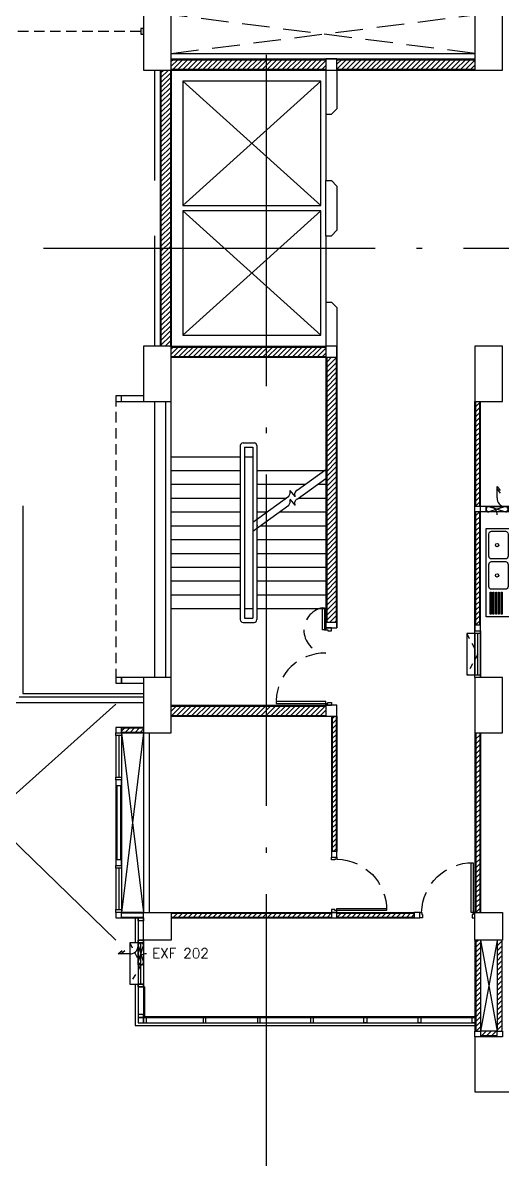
# Model space of a CAD drawing. Header units: millimetres. Extents: x -398 to 816, y -1 to 208.
# Drawn here: x 305.36 to 314.04, y 11.18 to 31.76 of the extents above; entities that cross this region are included whole.
import ezdxf

# ---------------------------------------------------------------- set-up
doc = ezdxf.new("R2010")
doc.units = ezdxf.units.MM
for name, pattern in [('ACAD_ISO04W100', [30, 24, -3, 0, -3]), ('DASHED', [0.75, 0.5, -0.25]), ('HIDDEN', [9.525, 6.35, -3.175])]:
    doc.linetypes.add(name, pattern=pattern)
for name, color, linetype in [('AA_Column', 5, 'Continuous'), ('AA_Door', 3, 'Continuous'), ('AA_Floor', 31, 'Continuous'), ('AA_furn', 11, 'Continuous'), ('AA_Hatch', 8, 'Continuous'), ('AA_Wall', 1, 'Continuous'), ('AA_Window', 4, 'Continuous'), ('AC EXF', 171, 'Continuous'), ('AC FCU', 221, 'Continuous')]:
    doc.layers.add(name, color=color, linetype=linetype)
doc.styles.add('Romans', font='romans.shx')
pattern_1 = [(45, (-498.769, -475.90679), (-0.0449012806, 0.0449012806), [])]

# ---------------------------------------------------------------- blocks, each defined once
blk = doc.blocks.new('door_90')
at = {"layer": 'AA_Door', "color": 9}
blk.add_lwpolyline([(0.07, 0.1), (0.07, 1), (0.035, 1), (0.035, 0.1)], close=True, dxfattribs=at)
for points in [[(0, 0), (0, 0.1), (0.035, 0.1), (0.035, 0.065), (0.05, 0.065), (0.05, 0), (0, 0)], [(1, 0), (1, 0.1), (0.965, 0.1), (0.965, 0.065), (0.95, 0.065), (0.95, 0), (1, 0)]]:
    blk.add_lwpolyline(points, dxfattribs=at)
at = {"layer": 'AA_Door', "color": 9, "linetype": 'DASHED', "ltscale": 0.75}
blk.add_arc((0.043, 0.077), 0.923, 1.5795, 90.5293, dxfattribs=at)
blk = doc.blocks.new('EXF280')
at = {"layer": 'AC EXF'}
for p, q in [((0, 0.462), (0.058, 0.389)), ((0, 0.255), (0, 0.462)), ((0, 0.412), (0.058, 0.339)), ((-0.2, 0.1), (0.2, 0.1)), ((-0.2, 0), (-0.2, 0.1)), ((0.2, 0), (-0.2, 0)), ((0.15, 0.1), (-0.15, 0)), ((-0.15, 0.1), (0.15, 0)), ((0.136, 0.1), (-0.136, 0.1)), ((0.2, 0.1), (0.2, 0))]:
    blk.add_line(p, q, dxfattribs=at)
for centre, radius, start, end in [((0.14, 0.24), 0.14, 173.9498, 268.5513), ((-0.15, 0.05), 0.05, 90, 270), ((-0.14, -0.04), 0.14, 353.9498, 88.5513), ((0.15, 0.05), 0.05, 270, 90)]:
    blk.add_arc(centre, radius, start, end, dxfattribs=at)

msp = doc.modelspace()

# ---------------------------------------------------------------- hatches: boundary and pattern name
at = {"layer": 'AA_Hatch'}
h = msp.add_hatch(dxfattribs=at)
h.set_pattern_fill('ANSI31', color=9, scale=0.02, style=0)
h.set_pattern_definition(pattern_1)
h.paths.add_polyline_path([(313.545, 30.914), (313.545, 31.084), (311.045, 31.084), (311.045, 30.914)])
h.paths.add_polyline_path([(308.045, 31.084), (308.045, 30.914), (310.845, 30.914), (310.845, 31.084)])
h = msp.add_hatch(dxfattribs=at)
h.set_pattern_fill('ANSI31', color=9, scale=0.02, style=0)
h.set_pattern_definition([(45, (-402.03474, -475.90679), (-0.0449012806, 0.0449012806), [])])
h.paths.add_polyline_path([(308.03, 30.899), (307.86, 30.899), (307.86, 27.673), (308.03, 27.673)])
h.paths.add_polyline_path([(308.03, 27.673), (307.86, 27.673), (307.86, 25.899), (308.03, 25.899)])
h = msp.add_hatch(dxfattribs=at)
h.set_pattern_fill('ANSI31', color=9, scale=0.02, style=0)
h.set_pattern_definition(pattern_1)
h.paths.add_polyline_path([(309.766, 25.884), (308.045, 25.884), (308.045, 25.714), (309.766, 25.714)])
h.paths.add_polyline_path([(310.845, 25.884), (309.766, 25.884), (309.766, 25.714), (310.845, 25.714)])
h.paths.add_polyline_path([(311.03, 25.399), (310.86, 25.399), (310.86, 20.899), (311.03, 20.899)])
h.paths.add_polyline_path([(311.03, 25.699), (310.86, 25.699), (310.86, 25.399), (311.03, 25.399)])
h = msp.add_hatch(dxfattribs=at)
h.set_pattern_fill('ANSI31', color=9, scale=0.02, style=0)
h.set_pattern_definition(pattern_1)
h.paths.add_polyline_path([(313.63, 24.899), (313.56, 24.899), (313.56, 22.999), (313.63, 22.999)])
h = msp.add_hatch(dxfattribs=at)
h.set_pattern_fill('ANSI31', color=9, scale=0.02, style=0)
h.set_pattern_definition(pattern_1)
h.paths.add_polyline_path([(313.63, 22.899), (313.56, 22.899), (313.56, 20.849), (313.63, 20.849)])
h = msp.add_hatch(dxfattribs=at)
h.set_pattern_fill('ANSI31', color=9, scale=0.02, style=0)
h.set_pattern_definition(pattern_1)
h.paths.add_polyline_path([(309.766, 19.384), (308.045, 19.384), (308.045, 19.214), (309.766, 19.214)])
h.paths.add_polyline_path([(310.845, 19.384), (309.766, 19.384), (309.766, 19.214), (310.845, 19.214)])
h = msp.add_hatch(dxfattribs=at)
h.set_pattern_fill('ANSI31', color=9, scale=0.02, style=0)
h.set_pattern_definition(pattern_1)
h.paths.add_polyline_path([(313.56, 15.649), (313.63, 15.649), (313.63, 18.899), (313.56, 18.899)])
h.paths.add_polyline_path([(310.96, 16.749), (311.03, 16.749), (311.03, 19.199), (310.96, 19.199)])
h.paths.add_polyline_path([(309.766, 15.564), (309.766, 15.634), (308.045, 15.634), (308.045, 15.564)])
h.paths.add_polyline_path([(310.945, 15.564), (310.945, 15.634), (309.766, 15.634), (309.766, 15.564)])
h.paths.add_polyline_path([(312.445, 15.564), (312.445, 15.634), (311.045, 15.634), (311.045, 15.564)])
h = msp.add_hatch(dxfattribs=at)
h.set_pattern_fill('ANSI31', color=9, scale=0.02, style=0)
h.set_pattern_definition(pattern_1)
h.paths.add_polyline_path([(307.145, 18.984), (307.145, 18.914), (307.545, 18.914), (307.545, 18.984)])
h = msp.add_hatch(dxfattribs=at)
h.set_pattern_fill('ANSI31', color=9, scale=0.02, style=0)
h.set_pattern_definition(pattern_1)
h.paths.add_polyline_path([(329.645, 15.149), (329.56, 15.149), (329.56, 13.499), (329.645, 13.499)])
h.paths.add_polyline_path([(330.03, 15.149), (329.945, 15.149), (329.945, 13.499), (330.03, 13.499)])
h.paths.add_polyline_path([(329.945, 13.499), (329.645, 13.499), (329.645, 13.414), (329.945, 13.414)])
h.paths.add_polyline_path([(322.03, 15.149), (321.945, 15.149), (321.945, 13.499), (322.03, 13.499)])
h.paths.add_polyline_path([(321.645, 15.149), (321.56, 15.149), (321.56, 13.499), (321.645, 13.499)])
h.paths.add_polyline_path([(321.945, 13.499), (321.645, 13.499), (321.645, 13.414), (321.945, 13.414)])
h.paths.add_polyline_path([(313.645, 15.149), (313.56, 15.149), (313.56, 13.499), (313.645, 13.499)])
h.paths.add_polyline_path([(313.945, 13.499), (313.645, 13.499), (313.645, 13.414), (313.945, 13.414)])
h.paths.add_polyline_path([(314.03, 15.149), (313.945, 15.149), (313.945, 13.499), (314.03, 13.499)])

# ---------------------------------------------------------------- linework, layer by layer
at = {"layer": 'AA_Column', "color": 9}
for points in [[(307.545, 30.899), (308.045, 30.899), (308.045, 31.899), (307.545, 31.899)], [(313.545, 30.899), (314.045, 30.899), (314.045, 31.899), (313.545, 31.899)], [(307.545, 24.899), (308.045, 24.899), (308.045, 25.899), (307.545, 25.899)], [(313.545, 24.899), (314.045, 24.899), (314.045, 25.899), (313.545, 25.899)], [(307.545, 18.899), (308.045, 18.899), (308.045, 19.899), (307.545, 19.899)], [(313.545, 18.899), (314.045, 18.899), (314.045, 19.899), (313.545, 19.899)], [(307.545, 15.649), (308.045, 15.649), (308.045, 15.149), (307.545, 15.149)], [(313.545, 15.649), (314.045, 15.649), (314.045, 15.149), (313.545, 15.149)]]:
    msp.add_lwpolyline(points, close=True, dxfattribs=at)
at = {"layer": 'AA_Door', "color": 9, "linetype": 'HIDDEN', "ltscale": 0.03}
msp.add_line((307.495, 31.599), (305.02, 31.599), dxfattribs=at)
at = {"layer": 'AA_Door', "color": 9}
msp.add_line((310.82, 20.764), (310.845, 20.764), dxfattribs=at)
for points in [[(307.545, 31.649), (307.495, 31.649), (307.495, 31.549), (307.545, 31.549)], [(310.785, 20.764), (310.785, 21.164), (310.82, 21.164), (310.82, 20.764)], [(310.845, 19.469), (309.945, 19.469), (309.945, 19.434), (310.845, 19.434)]]:
    msp.add_lwpolyline(points, close=True, dxfattribs=at)
for points in [[(310.945, 20.799), (310.845, 20.799), (310.845, 20.764), (310.88, 20.764), (310.88, 20.749), (310.945, 20.749), (310.945, 20.799)], [(310.945, 19.399), (310.845, 19.399), (310.845, 19.434), (310.88, 19.434), (310.88, 19.449), (310.945, 19.449), (310.945, 19.399)]]:
    msp.add_lwpolyline(points, dxfattribs=at)
at = {"layer": 'AA_Door', "color": 9, "linetype": 'DASHED', "ltscale": 0.75}
for centre, radius, start, end in [((310.862, 20.757), 0.414, 100.8198, 267.5409), ((310.827, 19.46), 0.883, 88.8714, 178.4649)]:
    msp.add_arc(centre, radius, start, end, dxfattribs=at)
at = {"layer": 'AA_Floor', "color": 9}
for p, q in [((310.754, 30.699), (308.254, 28.449)), ((308.254, 30.699), (310.754, 28.449)), ((310.845, 30.099), (310.845, 28.899)), ((310.754, 28.349), (308.254, 26.099)), ((308.254, 28.349), (310.754, 26.099)), ((310.845, 27.899), (310.845, 26.699)), ((308.045, 23.899), (309.295, 23.899)), ((309.37, 23.899), (309.52, 23.899)), ((308.045, 23.649), (309.295, 23.649)), ((309.595, 23.649), (310.845, 23.649)), ((308.045, 23.399), (309.295, 23.399)), ((309.595, 23.399), (310.473, 23.399)), ((310.696, 23.399), (310.845, 23.399)), ((308.045, 23.149), (309.295, 23.149)), ((309.595, 23.149), (310.126, 23.149)), ((310.348, 23.149), (310.845, 23.149)), ((308.045, 22.899), (309.295, 22.899)), ((309.595, 22.899), (309.778, 22.899)), ((310.001, 22.899), (310.845, 22.899)), ((308.045, 22.649), (309.295, 22.649)), ((309.612, 22.649), (309.595, 22.649)), ((309.653, 22.649), (310.845, 22.649)), ((308.045, 22.399), (309.295, 22.399)), ((309.595, 22.399), (310.845, 22.399)), ((308.045, 22.149), (309.295, 22.149)), ((309.595, 22.149), (310.845, 22.149)), ((308.045, 21.899), (309.295, 21.899)), ((309.595, 21.899), (310.845, 21.899)), ((308.045, 21.649), (309.295, 21.649)), ((309.595, 21.649), (310.845, 21.649)), ((308.045, 21.399), (309.295, 21.399)), ((309.295, 21.399), (309.282, 21.399)), ((309.595, 21.399), (310.845, 21.399)), ((308.045, 21.149), (309.295, 21.149)), ((309.37, 21.149), (309.52, 21.149)), ((309.595, 21.149), (310.845, 21.149)), ((307.045, 15.149), (302.395, 19.649)), ((302.545, 15.399), (307.045, 19.416)), ((305.195, 19.448), (307.545, 19.448)), ((307.545, 18.899), (307.145, 15.649)), ((307.145, 18.899), (307.545, 15.649)), ((313.545, 13.399), (313.545, 12.399)), ((313.545, 12.399), (347.145, 12.399))]:
    msp.add_line(p, q, dxfattribs=at)
at = {"layer": 'AA_furn', "color": 9}
for points in [[(313.745, 22.599), (314.195, 22.599), (314.195, 20.999), (313.745, 20.999)], [(313.82, 21.449), (313.835, 21.449), (313.835, 21.049), (313.82, 21.049)], [(313.87, 21.449), (313.885, 21.449), (313.885, 21.049), (313.87, 21.049)], [(313.92, 21.449), (313.935, 21.449), (313.935, 21.049), (313.92, 21.049)], [(313.97, 21.449), (313.985, 21.449), (313.985, 21.049), (313.97, 21.049)], [(314.02, 21.449), (314.035, 21.449), (314.035, 21.049), (314.02, 21.049)]]:
    msp.add_lwpolyline(points, close=True, dxfattribs=at)
for points in [[(313.845, 22.549), (314.095, 22.549, -0.414214), (314.145, 22.499), (314.145, 22.099, -0.414214), (314.095, 22.049), (313.845, 22.049, -0.414214), (313.795, 22.099), (313.795, 22.499, -0.414214)], [(313.845, 21.999), (314.095, 21.999, -0.414214), (314.145, 21.949), (314.145, 21.549, -0.414214), (314.095, 21.499), (313.845, 21.499, -0.414214), (313.795, 21.549), (313.795, 21.949, -0.414214)]]:
    msp.add_lwpolyline(points, format="xyb", close=True, dxfattribs=at)
for centre in [(313.945, 22.299), (313.945, 21.749)]:
    msp.add_circle(centre, 0.03, dxfattribs=at)
at = {"layer": 'AA_Wall', "color": 9, "linetype": 'DASHED'}
for p, q in [((308.045, 31.199), (313.545, 31.899)), ((313.545, 31.199), (308.045, 31.899))]:
    msp.add_line(p, q, dxfattribs=at)
at = {"layer": 'AA_Wall', "color": 9}
for p, q in [((308.045, 31.199), (313.545, 31.199)), ((308.045, 31.099), (313.545, 31.099)), ((308.045, 31.084), (310.845, 31.084)), ((311.045, 31.084), (313.545, 31.084)), ((307.745, 30.899), (307.745, 28.899)), ((307.845, 30.899), (307.845, 25.899)), ((307.86, 30.899), (307.86, 25.899)), ((308.03, 30.899), (308.03, 25.899)), ((308.045, 30.914), (310.845, 30.914)), ((308.045, 30.899), (308.045, 28.899)), ((308.045, 30.899), (310.845, 30.899)), ((308.045, 30.899), (308.045, 25.899)), ((310.845, 30.899), (313.545, 30.899)), ((310.845, 30.899), (310.845, 30.099)), ((311.045, 30.914), (313.545, 30.914)), ((311.045, 30.899), (311.045, 30.199)), ((308.254, 30.699), (308.254, 28.449)), ((310.754, 30.699), (308.254, 30.699)), ((310.754, 28.449), (310.754, 30.699)), ((310.845, 30.099), (310.945, 30.099)), ((310.945, 30.099), (311.045, 30.199)), ((310.845, 28.899), (310.945, 28.899)), ((310.845, 27.899), (310.845, 28.899)), ((310.945, 28.899), (311.045, 28.799)), ((311.045, 28.799), (311.045, 27.999)), ((308.254, 28.449), (310.754, 28.449)), ((308.254, 28.349), (308.254, 26.099)), ((310.754, 28.349), (308.254, 28.349)), ((310.754, 26.099), (310.754, 28.349)), ((310.945, 27.899), (311.045, 27.999)), ((307.745, 27.899), (307.745, 25.899)), ((308.045, 27.899), (308.045, 25.899)), ((310.845, 27.899), (310.945, 27.899)), ((310.845, 26.699), (310.945, 26.699)), ((310.845, 26.699), (310.845, 25.899)), ((310.945, 26.699), (311.045, 26.599)), ((311.045, 26.599), (311.045, 20.799)), ((308.254, 26.099), (310.754, 26.099)), ((308.045, 25.899), (310.845, 25.899)), ((308.045, 25.884), (310.845, 25.884)), ((308.045, 25.714), (310.845, 25.714)), ((308.045, 25.699), (310.845, 25.699)), ((310.845, 25.699), (310.845, 20.799)), ((310.86, 25.699), (310.86, 20.899)), ((311.03, 25.699), (311.03, 20.899)), ((307.545, 24.999), (307.045, 24.999)), ((307.045, 24.999), (307.045, 24.899)), ((307.045, 24.899), (307.545, 24.899)), ((307.745, 24.899), (307.745, 19.899)), ((307.945, 19.899), (307.945, 24.899)), ((308.045, 19.899), (308.045, 24.899)), ((313.545, 19.899), (313.545, 24.899)), ((313.56, 22.999), (313.56, 24.899)), ((313.63, 22.999), (313.63, 24.899)), ((313.645, 19.899), (313.645, 24.899)), ((309.295, 24.099), (309.295, 20.949)), ((309.345, 24.149), (309.545, 24.149)), ((309.37, 24.074), (309.52, 24.074)), ((309.37, 24.074), (309.37, 20.974)), ((309.52, 24.074), (309.52, 20.974)), ((309.595, 24.099), (309.595, 20.949)), ((310.325, 23.292), (310.845, 23.666)), ((310.325, 23.132), (310.845, 23.506)), ((310.289, 23.18), (310.199, 23.288)), ((309.52, 22.713), (310.174, 23.184)), ((310.289, 23.02), (310.199, 23.128)), ((305.357, 23.007), (305.357, 19.611)), ((309.52, 22.553), (310.174, 23.024)), ((317.845, 22.999), (313.545, 22.999)), ((317.845, 22.899), (313.545, 22.899)), ((313.56, 20.849), (313.56, 22.899)), ((313.63, 20.849), (313.63, 22.899)), ((309.345, 20.899), (309.545, 20.899)), ((309.37, 20.974), (309.52, 20.974)), ((307.045, 19.899), (307.045, 19.799)), ((307.045, 19.899), (307.045, 19.799)), ((307.545, 19.899), (307.045, 19.899)), ((307.045, 19.899), (307.045, 19.799)), ((307.045, 19.899), (307.045, 19.799)), ((307.045, 19.799), (307.545, 19.799)), ((307.145, 19.899), (307.145, 19.799)), ((305.295, 19.549), (307.545, 19.549)), ((305.357, 19.611), (307.545, 19.611)), ((308.045, 19.399), (310.945, 19.399)), ((308.045, 19.384), (310.845, 19.384)), ((308.045, 19.214), (310.845, 19.214)), ((308.045, 19.199), (310.945, 19.199)), ((310.945, 19.199), (310.945, 16.749)), ((310.96, 19.199), (310.96, 16.749)), ((311.03, 19.199), (311.03, 16.749)), ((311.045, 19.199), (311.045, 16.749)), ((307.045, 18.999), (307.045, 18.899)), ((307.545, 18.999), (307.045, 18.999)), ((307.045, 18.999), (307.045, 18.899)), ((307.045, 18.999), (307.045, 18.899)), ((307.045, 18.999), (307.045, 18.899)), ((307.145, 18.999), (307.145, 18.899)), ((307.045, 18.899), (307.545, 18.899)), ((307.545, 18.899), (307.545, 15.649)), ((307.645, 18.899), (307.645, 15.649)), ((313.545, 18.899), (313.545, 15.649)), ((313.56, 18.899), (313.56, 15.649)), ((313.63, 18.899), (313.63, 15.649)), ((313.645, 18.899), (313.645, 15.649)), ((307.045, 18.049), (307.045, 16.499)), ((307.06, 17.949), (307.06, 16.599)), ((307.13, 17.949), (307.13, 16.599)), ((307.145, 18.049), (307.145, 16.499)), ((307.545, 15.649), (307.045, 15.649)), ((307.045, 15.649), (307.045, 15.549)), ((307.045, 15.649), (307.045, 15.549)), ((307.045, 15.649), (307.045, 15.549)), ((307.045, 15.649), (307.045, 15.549)), ((308.045, 15.649), (312.445, 15.649)), ((307.045, 15.549), (307.545, 15.549)), ((307.545, 15.634), (307.145, 15.634)), ((307.145, 15.564), (307.545, 15.564)), ((307.395, 15.549), (307.395, 15.099)), ((307.445, 15.549), (307.445, 15.099)), ((308.045, 15.634), (310.945, 15.634)), ((308.045, 15.564), (310.945, 15.564)), ((308.045, 15.549), (312.445, 15.549)), ((311.045, 15.634), (312.445, 15.634)), ((311.045, 15.564), (312.445, 15.564)), ((307.445, 15.099), (307.395, 15.099)), ((313.545, 15.149), (313.545, 13.499)), ((313.56, 15.149), (313.56, 13.499)), ((313.645, 15.149), (313.645, 13.499)), ((313.645, 15.149), (313.945, 13.499)), ((313.945, 15.143), (313.645, 13.5)), ((313.945, 15.149), (313.945, 13.499)), ((314.03, 15.149), (314.03, 13.499)), ((307.395, 14.349), (307.395, 13.599)), ((307.395, 14.349), (307.445, 14.349)), ((307.445, 14.349), (307.445, 13.649)), ((307.545, 14.299), (307.545, 13.749)), ((307.56, 14.299), (307.545, 14.299)), ((307.56, 14.299), (307.56, 13.764)), ((307.395, 13.599), (313.545, 13.599)), ((307.545, 13.749), (313.545, 13.749)), ((307.545, 13.649), (313.545, 13.649)), ((307.56, 13.764), (313.545, 13.764)), ((313.945, 13.499), (313.645, 13.499)), ((313.945, 13.414), (313.645, 13.414)), ((313.945, 13.399), (313.645, 13.399))]:
    msp.add_line(p, q, dxfattribs=at)
at = {"layer": 'AA_Wall', "color": 9, "linetype": 'HIDDEN', "ltscale": 0.03}
msp.add_line((307.045, 24.999), (307.045, 19.899), dxfattribs=at)
at = {"layer": 'AA_Wall', "color": 9}
for points in [[(310.845, 30.899), (311.045, 30.899), (311.045, 31.099), (310.845, 31.099), (310.845, 30.899)], [(310.845, 25.699), (311.045, 25.699), (311.045, 25.899), (310.845, 25.899), (310.845, 25.699)], [(313.545, 20.749), (313.645, 20.749), (313.645, 20.849), (313.545, 20.849), (313.545, 20.749)]]:
    msp.add_lwpolyline(points, dxfattribs=at)
for points in [[(307.145, 24.999), (307.045, 24.999), (307.045, 24.899), (307.145, 24.899)], [(311.045, 20.899), (310.845, 20.899), (310.845, 20.799), (311.045, 20.799)], [(307.145, 19.899), (307.045, 19.899), (307.045, 19.799), (307.145, 19.799)], [(307.145, 19.899), (307.045, 19.899), (307.045, 19.799), (307.145, 19.799)], [(307.145, 19.899), (307.045, 19.899), (307.045, 19.799), (307.145, 19.799)], [(307.145, 19.899), (307.045, 19.899), (307.045, 19.799), (307.145, 19.799)], [(311.045, 19.399), (310.845, 19.399), (310.845, 19.199), (311.045, 19.199)], [(307.145, 18.999), (307.045, 18.999), (307.045, 18.899), (307.145, 18.899)], [(307.145, 18.999), (307.045, 18.999), (307.045, 18.899), (307.145, 18.899)], [(307.145, 18.999), (307.045, 18.999), (307.045, 18.899), (307.145, 18.899)], [(307.145, 18.999), (307.045, 18.999), (307.045, 18.899), (307.145, 18.899)], [(307.145, 18.049), (307.045, 18.049), (307.045, 17.949), (307.145, 17.949)], [(311.045, 16.749), (310.945, 16.749), (310.945, 16.649), (311.045, 16.649)], [(307.145, 16.599), (307.045, 16.599), (307.045, 16.499), (307.145, 16.499)], [(307.145, 15.649), (307.045, 15.649), (307.045, 15.549), (307.145, 15.549)], [(307.145, 15.649), (307.045, 15.649), (307.045, 15.549), (307.145, 15.549)], [(307.145, 15.649), (307.045, 15.649), (307.045, 15.549), (307.145, 15.549)], [(307.145, 15.649), (307.045, 15.649), (307.045, 15.549), (307.145, 15.549)], [(307.145, 15.649), (307.045, 15.649), (307.045, 15.549), (307.145, 15.549)], [(311.045, 15.649), (310.945, 15.649), (310.945, 15.549), (311.045, 15.549)], [(312.545, 15.649), (312.445, 15.649), (312.445, 15.549), (312.545, 15.549)], [(307.545, 15.099), (307.545, 15.149), (307.445, 15.149), (307.445, 15.099)], [(307.545, 14.299), (307.545, 14.349), (307.445, 14.349), (307.445, 14.299)], [(307.545, 13.749), (307.545, 13.799), (307.445, 13.799), (307.445, 13.749)], [(307.445, 13.649), (307.545, 13.649), (307.545, 13.749), (307.445, 13.749)], [(307.595, 13.749), (307.545, 13.749), (307.545, 13.649), (307.595, 13.649)], [(308.675, 13.749), (308.625, 13.749), (308.625, 13.649), (308.675, 13.649)], [(309.655, 13.749), (309.605, 13.749), (309.605, 13.649), (309.655, 13.649)], [(310.62, 13.749), (310.57, 13.749), (310.57, 13.649), (310.62, 13.649)], [(311.535, 13.749), (311.585, 13.749), (311.585, 13.649), (311.535, 13.649)], [(312.515, 13.749), (312.565, 13.749), (312.565, 13.649), (312.515, 13.649)], [(313.495, 13.749), (313.545, 13.749), (313.545, 13.649), (313.495, 13.649)], [(313.645, 13.399), (313.545, 13.399), (313.545, 13.499), (313.645, 13.499)], [(313.645, 13.399), (313.545, 13.399), (313.545, 13.499), (313.645, 13.499)], [(313.645, 13.399), (313.545, 13.399), (313.545, 13.499), (313.645, 13.499)], [(314.045, 13.399), (313.945, 13.399), (313.945, 13.499), (314.045, 13.499)]]:
    msp.add_lwpolyline(points, close=True, dxfattribs=at)
for centre, radius, start, end in [((309.345, 24.099), 0.05, 90, 180), ((309.545, 24.099), 0.05, 360, 90), ((310.073, 23.263), 0.128, 322.147, 11.3207), ((310.36, 23.219), 0.0814, 116, 208.2794), ((310.073, 23.102), 0.128, 322.147, 11.3207), ((310.36, 23.059), 0.0814, 116, 208.2794), ((309.345, 20.949), 0.05, 180, 270), ((309.545, 20.949), 0.05, 270, 0)]:
    msp.add_arc(centre, radius, start, end, dxfattribs=at)
at = {"layer": 'AA_Window', "color": 9, "linetype": 'DASHED', "ltscale": 0.2}
for p, q in [((313.395, 20.699), (313.595, 20.324)), ((313.595, 20.324), (313.395, 19.949)), ((307.295, 15.099), (307.495, 14.699)), ((307.495, 14.699), (307.295, 14.349))]:
    msp.add_line(p, q, dxfattribs=at)
at = {"layer": 'AA_Window', "color": 9}
for p, q in [((313.395, 20.699), (313.395, 19.949)), ((313.545, 20.699), (313.395, 20.699)), ((313.545, 20.699), (313.545, 19.949)), ((313.595, 19.949), (313.595, 20.699)), ((313.645, 20.699), (313.645, 19.949)), ((313.395, 19.949), (313.545, 19.949)), ((307.545, 18.984), (307.145, 18.984)), ((307.045, 18.849), (307.045, 18.099)), ((307.045, 18.849), (307.045, 18.099)), ((307.095, 18.849), (307.095, 18.099)), ((307.095, 18.849), (307.095, 18.099)), ((307.145, 18.914), (307.545, 18.914)), ((307.145, 18.849), (307.145, 18.099)), ((307.145, 18.849), (307.145, 18.099)), ((307.045, 16.449), (307.045, 15.699)), ((307.095, 16.449), (307.095, 15.699)), ((307.145, 16.449), (307.145, 15.699)), ((307.445, 15.099), (307.295, 15.099)), ((307.295, 15.099), (307.295, 14.349)), ((307.445, 15.099), (307.445, 14.349)), ((307.495, 14.349), (307.495, 15.099)), ((307.545, 15.099), (307.545, 14.349)), ((307.295, 14.349), (307.445, 14.349))]:
    msp.add_line(p, q, dxfattribs=at)
for points in [[(313.545, 20.749), (313.645, 20.749), (313.645, 20.699), (313.545, 20.699)], [(313.545, 19.949), (313.645, 19.949), (313.645, 19.899), (313.545, 19.899)], [(313.545, 19.949), (313.645, 19.949), (313.645, 19.899), (313.545, 19.899)], [(307.045, 18.899), (307.145, 18.899), (307.145, 18.849), (307.045, 18.849)], [(307.045, 18.899), (307.145, 18.899), (307.145, 18.849), (307.045, 18.849)], [(307.045, 18.099), (307.145, 18.099), (307.145, 18.049), (307.045, 18.049)], [(307.045, 18.099), (307.145, 18.099), (307.145, 18.049), (307.045, 18.049)], [(307.045, 16.499), (307.145, 16.499), (307.145, 16.449), (307.045, 16.449)], [(307.045, 15.699), (307.145, 15.699), (307.145, 15.649), (307.045, 15.649)], [(307.445, 15.549), (307.545, 15.549), (307.545, 15.499), (307.445, 15.499)], [(307.445, 15.149), (307.545, 15.149), (307.545, 15.099), (307.445, 15.099)], [(307.445, 14.349), (307.545, 14.349), (307.545, 14.299), (307.445, 14.299)]]:
    msp.add_lwpolyline(points, close=True, dxfattribs=at)
at = {"layer": 'AC FCU', "color": 5, "linetype": 'ACAD_ISO04W100', "ltscale": 0.25}
for p, q in [((309.766, 46.377), (309.766, 10.104)), ((282.936, 27.673), (348.727, 27.673))]:
    msp.add_line(p, q, dxfattribs=at)

# ---------------------------------------------------------------- block references
at = {"layer": 'AA_Wall', "color": 9, "xscale": -1, "rotation": 270}
msp.add_blockref('door_90', (310.945, 15.649), dxfattribs=at)
at = {"layer": 'AA_Wall', "color": 9, "xscale": -1}
msp.add_blockref('door_90', (313.545, 15.549), dxfattribs=at)
at = {"layer": 'AC EXF'}
msp.add_blockref('EXF280', (313.945, 22.899), dxfattribs=at)
at = {"layer": 'AC EXF', "rotation": 90}
msp.add_blockref('EXF280', (307.545, 14.899), dxfattribs=at)

# ---------------------------------------------------------------- texts
at = {"layer": 'AC EXF', "style": 'Romans'}
msp.add_text('EXF 202', height=0.18, dxfattribs=at).set_placement((307.7, 14.819))

doc.saveas('drawing.dxf')
